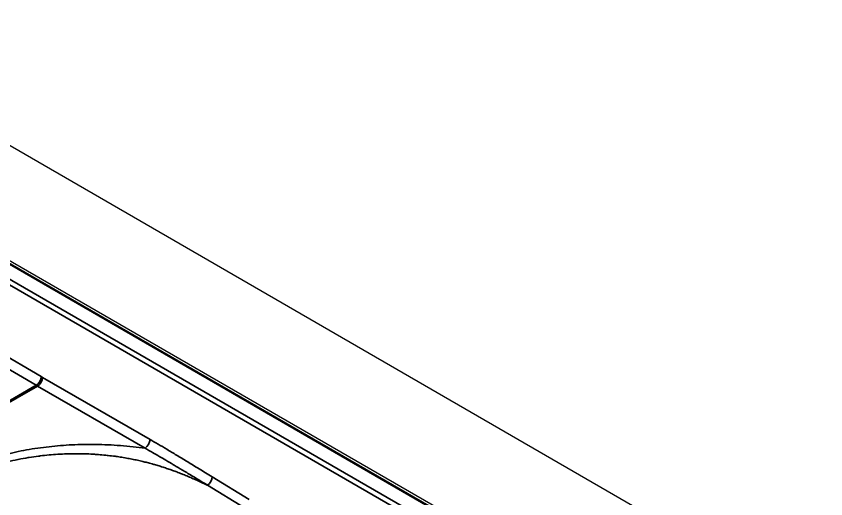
# Model space of a CAD drawing. Header units: millimetres. Extents: x 68 to 2000, y 100 to 2870.
# Drawn here: x 1389.3 to 1445.8, y 914.3 to 948 of the extents above; entities that cross this region are included whole.
import ezdxf

# ---------------------------------------------------------------- set-up
doc = ezdxf.new("R2010")
doc.units = ezdxf.units.MM
doc.header["$LTSCALE"] = 10
doc.layers.add('_Sichtbarkanten', color=7, linetype='Continuous', lineweight=25)
doc.layers.add('Sichtbar schmal (ISO)', color=7, linetype='Continuous', lineweight=35)

msp = doc.modelspace()

# ---------------------------------------------------------------- linework, layer by layer
at = {"layer": '_Sichtbarkanten'}
for p, q in [((1274.797, 1004.8), (1592.995, 821.089)), ((1286.112, 990.048), (1567.547, 827.561)), ((1286.57, 989.961), (1567.292, 827.886))]:
    msp.add_line(p, q, dxfattribs=at)
at = {"layer": 'Sichtbar schmal (ISO)'}
for p, q in [((1567.422, 827.549), (1285.987, 990.036)), ((1285.103, 989.518), (1566.526, 827.039)), ((1566.349, 826.736), (1284.926, 989.216)), ((1391.049, 922.826), (1284.926, 984.749)), ((1390.693, 922.222), (1284.571, 984.145)), ((1398.647, 918.439), (1391.139, 922.773)), ((1377.166, 914.412), (1390.693, 922.222)), ((1377.259, 914.358), (1390.786, 922.168)), ((1398.294, 917.834), (1390.786, 922.168)), ((1405.566, 914.241), (1402.994, 915.822)), ((1405.234, 913.663), (1402.663, 915.245))]:
    msp.add_line(p, q, dxfattribs=at)
for centre, major_axis, ratio, start_param, end_param in [((1390.695, 922.629), (0.252, 0.432), 0.574372, 3.929636, 5.482984), ((1390.786, 922.576), (0.25, 0.433), 0.57735, 3.926992, 5.480334), ((1391.481, 945.193), (-11.822, 23.789), 0.585277, 2.413998, 2.418965), ((1390.786, 942.581), (-12.5, 21.651), 0.57735, 2.350959, 2.356194), ((1398.294, 918.242), (0.25, 0.433), 0.57735, 3.926991, 5.480334), ((1402.641, 915.625), (0.262, 0.426), 0.55888, 4.038057, 5.496129)]:
    msp.add_ellipse(centre, major_axis=major_axis, ratio=ratio, start_param=start_param, end_param=end_param, dxfattribs=at)
for points, knots in [([(1380.687, 912.379), (1380.752, 912.496), (1380.923, 912.779), (1381.268, 913.266), (1381.78, 913.856), (1382.437, 914.477), (1383.228, 915.088), (1384.114, 915.654), (1385.048, 916.149), (1385.98, 916.564), (1386.874, 916.9), (1387.711, 917.168), (1388.498, 917.384), (1389.258, 917.562), (1390.02, 917.712), (1390.799, 917.839), (1391.592, 917.941), (1392.392, 918.017), (1393.199, 918.068), (1394.017, 918.095), (1394.851, 918.096), (1395.703, 918.071), (1396.575, 918.019), (1397.472, 917.937), (1398.024, 917.87), (1398.294, 917.834)], [0.311186, 0.311186, 0.311186, 0.311186, 0.3333333, 0.3636364, 0.3939394, 0.4242424, 0.4545455, 0.4848485, 0.5151515, 0.5454545, 0.5757576, 0.6060606, 0.6363636, 0.6666667, 0.6969697, 0.7272727, 0.7575758, 0.7878788, 0.8181818, 0.8484848, 0.8787879, 0.9090909, 0.9393939, 0.969697, 1, 1, 1, 1]), ([(1402.663, 915.245), (1402.366, 915.425), (1402.081, 915.598), (1401.809, 915.762), (1401.786, 915.776), (1401.764, 915.789), (1401.742, 915.802), (1401.496, 915.951), (1401.26, 916.093), (1401.033, 916.228), (1400.991, 916.254), (1400.949, 916.279), (1400.907, 916.304), (1400.707, 916.424), (1400.515, 916.538), (1400.331, 916.648), (1400.27, 916.684), (1400.211, 916.719), (1400.152, 916.754), (1399.973, 916.86), (1399.8, 916.962), (1399.634, 917.059), (1399.579, 917.092), (1399.524, 917.124), (1399.47, 917.155), (1399.287, 917.262), (1399.111, 917.364), (1398.943, 917.462), (1398.913, 917.479), (1398.883, 917.496), (1398.853, 917.514), (1398.657, 917.626), (1398.471, 917.733), (1398.294, 917.834)], [0, 0, 0, 0, 0.1540501, 0.1540501, 0.1540501, 0.1666667, 0.1666667, 0.1666667, 0.3069509, 0.3069509, 0.3069509, 0.3333333, 0.3333333, 0.3333333, 0.4590457, 0.4590457, 0.4590457, 0.5, 0.5, 0.5, 0.6250424, 0.6250424, 0.6250424, 0.6666667, 0.6666667, 0.6666667, 0.8081362, 0.8081362, 0.8081362, 0.8333333, 0.8333333, 0.8333333, 1, 1, 1, 1]), ([(1381.424, 911.953), (1381.435, 911.978), (1381.445, 912.002), (1381.456, 912.027), (1381.492, 912.107), (1381.531, 912.189), (1381.574, 912.272), (1381.61, 912.341), (1381.648, 912.412), (1381.689, 912.484), (1381.743, 912.577), (1381.801, 912.673), (1381.866, 912.772), (1381.912, 912.841), (1381.96, 912.912), (1382.012, 912.984), (1382.092, 913.095), (1382.18, 913.209), (1382.277, 913.327), (1382.333, 913.394), (1382.392, 913.463), (1382.454, 913.533), (1382.57, 913.662), (1382.696, 913.793), (1382.832, 913.925), (1382.897, 913.987), (1382.964, 914.049), (1383.033, 914.112), (1383.189, 914.253), (1383.357, 914.393), (1383.535, 914.531), (1383.602, 914.584), (1383.671, 914.635), (1383.741, 914.687), (1383.937, 914.831), (1384.144, 914.971), (1384.358, 915.106), (1384.421, 915.145), (1384.485, 915.185), (1384.549, 915.223), (1384.779, 915.362), (1385.015, 915.493), (1385.253, 915.616), (1385.307, 915.643), (1385.36, 915.67), (1385.414, 915.697), (1385.666, 915.823), (1385.919, 915.939), (1386.169, 916.045), (1386.209, 916.062), (1386.249, 916.079), (1386.289, 916.095), (1386.551, 916.204), (1386.81, 916.303), (1387.061, 916.392), (1387.087, 916.401), (1387.112, 916.41), (1387.138, 916.418), (1387.4, 916.51), (1387.655, 916.591), (1387.902, 916.664), (1387.915, 916.667), (1387.927, 916.671), (1387.94, 916.675), (1388.197, 916.75), (1388.447, 916.817), (1388.692, 916.877), (1388.938, 916.937), (1389.18, 916.991), (1389.42, 917.04), (1389.43, 917.042), (1389.439, 917.044), (1389.449, 917.046), (1389.679, 917.093), (1389.909, 917.135), (1390.14, 917.173), (1390.16, 917.176), (1390.181, 917.179), (1390.201, 917.183), (1390.422, 917.218), (1390.645, 917.251), (1390.869, 917.279), (1390.901, 917.283), (1390.933, 917.287), (1390.965, 917.291), (1391.179, 917.318), (1391.395, 917.34), (1391.611, 917.36), (1391.655, 917.364), (1391.698, 917.368), (1391.742, 917.371), (1391.947, 917.389), (1392.153, 917.403), (1392.359, 917.414), (1392.414, 917.417), (1392.469, 917.42), (1392.525, 917.422), (1392.72, 917.431), (1392.915, 917.438), (1393.111, 917.441), (1393.177, 917.442), (1393.244, 917.443), (1393.311, 917.444), (1393.496, 917.445), (1393.682, 917.445), (1393.868, 917.441), (1393.947, 917.44), (1394.026, 917.438), (1394.105, 917.435), (1394.281, 917.43), (1394.457, 917.423), (1394.635, 917.413), (1394.727, 917.408), (1394.818, 917.402), (1394.91, 917.396), (1395.077, 917.384), (1395.245, 917.37), (1395.413, 917.354), (1395.517, 917.345), (1395.622, 917.334), (1395.727, 917.322), (1395.885, 917.305), (1396.043, 917.286), (1396.202, 917.264), (1396.319, 917.248), (1396.436, 917.232), (1396.553, 917.214), (1396.702, 917.191), (1396.851, 917.166), (1396.998, 917.14), (1397.128, 917.117), (1397.256, 917.093), (1397.382, 917.068), (1397.512, 917.042), (1397.639, 917.016), (1397.762, 916.989), (1397.893, 916.96), (1398.019, 916.931), (1398.14, 916.902), (1398.243, 916.877), (1398.342, 916.853), (1398.438, 916.828), (1398.559, 916.797), (1398.675, 916.765), (1398.787, 916.734), (1398.868, 916.712), (1398.946, 916.69), (1399.023, 916.667), (1399.138, 916.634), (1399.249, 916.6), (1399.358, 916.566), (1399.423, 916.546), (1399.487, 916.526), (1399.551, 916.505), (1399.664, 916.469), (1399.775, 916.432), (1399.883, 916.395), (1399.937, 916.377), (1399.99, 916.358), (1400.042, 916.34), (1400.156, 916.3), (1400.267, 916.26), (1400.377, 916.22), (1400.421, 916.204), (1400.464, 916.187), (1400.507, 916.171), (1400.622, 916.128), (1400.736, 916.084), (1400.848, 916.04), (1400.884, 916.026), (1400.919, 916.012), (1400.954, 915.998), (1401.072, 915.951), (1401.189, 915.903), (1401.306, 915.854), (1401.334, 915.842), (1401.362, 915.83), (1401.391, 915.818), (1401.513, 915.767), (1401.636, 915.714), (1401.757, 915.661), (1401.778, 915.651), (1401.799, 915.642), (1401.821, 915.633), (1401.948, 915.576), (1402.075, 915.519), (1402.201, 915.461), (1402.215, 915.455), (1402.229, 915.448), (1402.244, 915.442), (1402.376, 915.381), (1402.508, 915.319), (1402.639, 915.256), (1402.647, 915.253), (1402.655, 915.249), (1402.663, 915.245)], [0.362181, 0.362181, 0.362181, 0.362181, 0.3653846, 0.3653846, 0.3653846, 0.3759015, 0.3759015, 0.3759015, 0.3846154, 0.3846154, 0.3846154, 0.3959323, 0.3959323, 0.3959323, 0.4038462, 0.4038462, 0.4038462, 0.4160173, 0.4160173, 0.4160173, 0.4230769, 0.4230769, 0.4230769, 0.4361428, 0.4361428, 0.4361428, 0.4423077, 0.4423077, 0.4423077, 0.4562642, 0.4562642, 0.4562642, 0.4615385, 0.4615385, 0.4615385, 0.4763755, 0.4763755, 0.4763755, 0.4807692, 0.4807692, 0.4807692, 0.4964795, 0.4964795, 0.4964795, 0.5, 0.5, 0.5, 0.5165819, 0.5165819, 0.5165819, 0.5192308, 0.5192308, 0.5192308, 0.5366847, 0.5366847, 0.5366847, 0.5384615, 0.5384615, 0.5384615, 0.5567716, 0.5567716, 0.5567716, 0.5576923, 0.5576923, 0.5576923, 0.5768472, 0.5768472, 0.5768472, 0.5961538, 0.5961538, 0.5961538, 0.5969177, 0.5969177, 0.5969177, 0.6153846, 0.6153846, 0.6153846, 0.6170046, 0.6170046, 0.6170046, 0.6346154, 0.6346154, 0.6346154, 0.6371231, 0.6371231, 0.6371231, 0.6538462, 0.6538462, 0.6538462, 0.6572362, 0.6572362, 0.6572362, 0.6730769, 0.6730769, 0.6730769, 0.6773304, 0.6773304, 0.6773304, 0.6923077, 0.6923077, 0.6923077, 0.6974199, 0.6974199, 0.6974199, 0.7115385, 0.7115385, 0.7115385, 0.7175059, 0.7175059, 0.7175059, 0.7307692, 0.7307692, 0.7307692, 0.7376106, 0.7376106, 0.7376106, 0.75, 0.75, 0.75, 0.7577045, 0.7577045, 0.7577045, 0.7692308, 0.7692308, 0.7692308, 0.7776996, 0.7776996, 0.7776996, 0.7884615, 0.7884615, 0.7884615, 0.7979393, 0.7979393, 0.7979393, 0.8076923, 0.8076923, 0.8076923, 0.8181086, 0.8181086, 0.8181086, 0.8269231, 0.8269231, 0.8269231, 0.8380823, 0.8380823, 0.8380823, 0.8461538, 0.8461538, 0.8461538, 0.858153, 0.858153, 0.858153, 0.8653846, 0.8653846, 0.8653846, 0.8782757, 0.8782757, 0.8782757, 0.8846154, 0.8846154, 0.8846154, 0.8983804, 0.8983804, 0.8983804, 0.9038462, 0.9038462, 0.9038462, 0.918469, 0.918469, 0.918469, 0.9230769, 0.9230769, 0.9230769, 0.9385503, 0.9385503, 0.9385503, 0.9423077, 0.9423077, 0.9423077, 0.9586604, 0.9586604, 0.9586604, 0.9615385, 0.9615385, 0.9615385, 0.9787999, 0.9787999, 0.9787999, 0.9807692, 0.9807692, 0.9807692, 0.9988841, 0.9988841, 0.9988841, 1, 1, 1, 1])]:
    msp.add_open_spline(points, degree=3, knots=knots, dxfattribs=at)
msp.add_open_spline([(1402.994, 915.822), (1402.675, 916.019), (1402.064, 916.394), (1401.234, 916.9), (1400.486, 917.353), (1399.808, 917.759), (1399.196, 918.12), (1398.824, 918.337), (1398.647, 918.439)], degree=3, dxfattribs=at)

doc.saveas('drawing.dxf')
